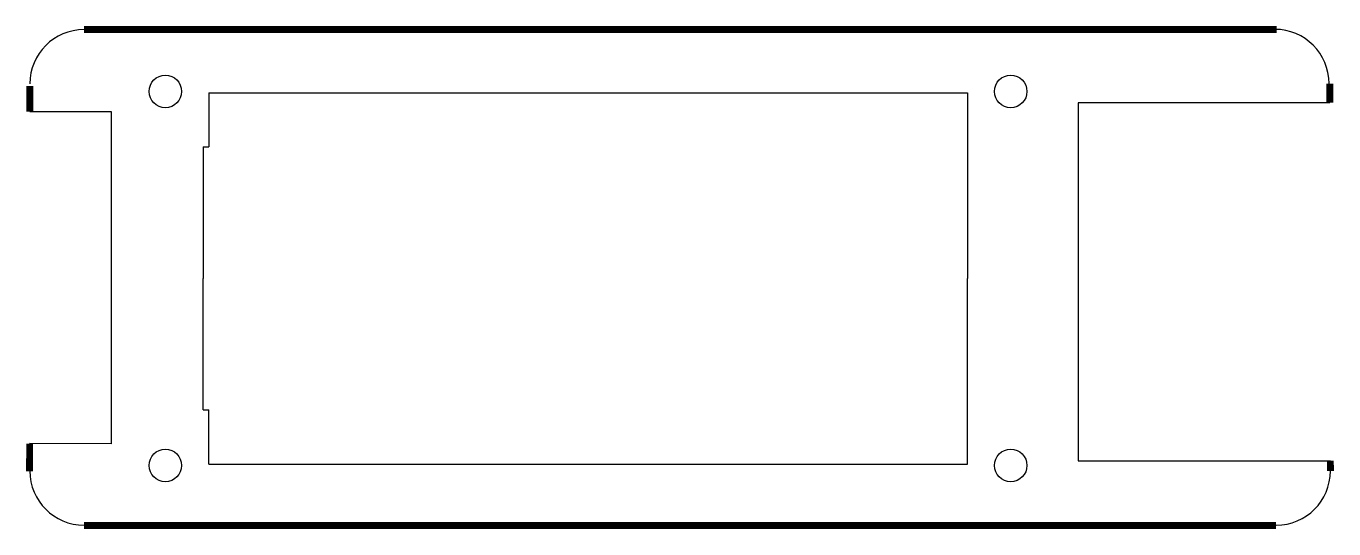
# Model space of a CAD drawing. Header units: millimetres. Extents: x -0.1 to 48.1, y -0.1 to 18.4.
import ezdxf

# ---------------------------------------------------------------- set-up
doc = ezdxf.new("R2010")
doc.units = ezdxf.units.MM
doc.layers.add('BoardOutLine', color=6, linetype='Continuous', true_color=0xff00ff)

msp = doc.modelspace()

# ---------------------------------------------------------------- linework, layer by layer
at = {"layer": 'BoardOutLine'}
for p, q in [((6.6, 15.95), (34.6, 15.95)), ((6.6, 15.95), (6.6, 13.95)), ((34.6, 15.95), (34.6, 9.1)), ((47.981, 15.584), (38.686, 15.584)), ((38.686, 15.584), (38.686, 2.376)), ((-0.001, 15.257), (3.002, 15.257)), ((3.002, 15.257), (2.997, 3.004)), ((6.4, 13.95), (6.6, 13.95)), ((6.4, 13.95), (6.4, 9.1)), ((6.4, 4.25), (6.4, 9.1)), ((34.6, 2.25), (34.6, 9.1)), ((6.4, 4.25), (6.6, 4.25)), ((6.6, 2.25), (6.6, 4.25)), ((2.997, 3.004), (-0.009, 3.006)), ((6.6, 2.25), (34.6, 2.25)), ((38.686, 2.376), (47.999, 2.376))]:
    msp.add_line(p, q, dxfattribs=at)
at = {"layer": 'BoardOutLine', "const_width": 0.254}
for points in [[(2, 18.28), (2, 18.28), (46.018, 18.28)], [(47.98, 16.29), (47.98, 16.29), (47.981, 15.584)], [(-0.001, 15.257), (0, 16.2)], [(-0.01, 1.98), (-0.01, 1.98), (-0.009, 3.006)], [(47.999, 2.376), (48, 2)], [(45.99, -0.01), (45.99, -0.01), (2.002, -0.01)]]:
    msp.add_lwpolyline(points, dxfattribs=at)
at = {"layer": 'BoardOutLine'}
for centre in [(5, 16), (36.2, 16), (5, 2.2), (36.2, 2.2)]:
    msp.add_circle(centre, 0.6, dxfattribs=at)
for centre, start, end in [((2, 16.28), 90, 180), ((45.95, 16.29), 360, 90), ((2, 2), 180, 270), ((46, 2), 270, 0)]:
    msp.add_arc(centre, 2, start, end, dxfattribs=at)

doc.saveas('drawing.dxf')
